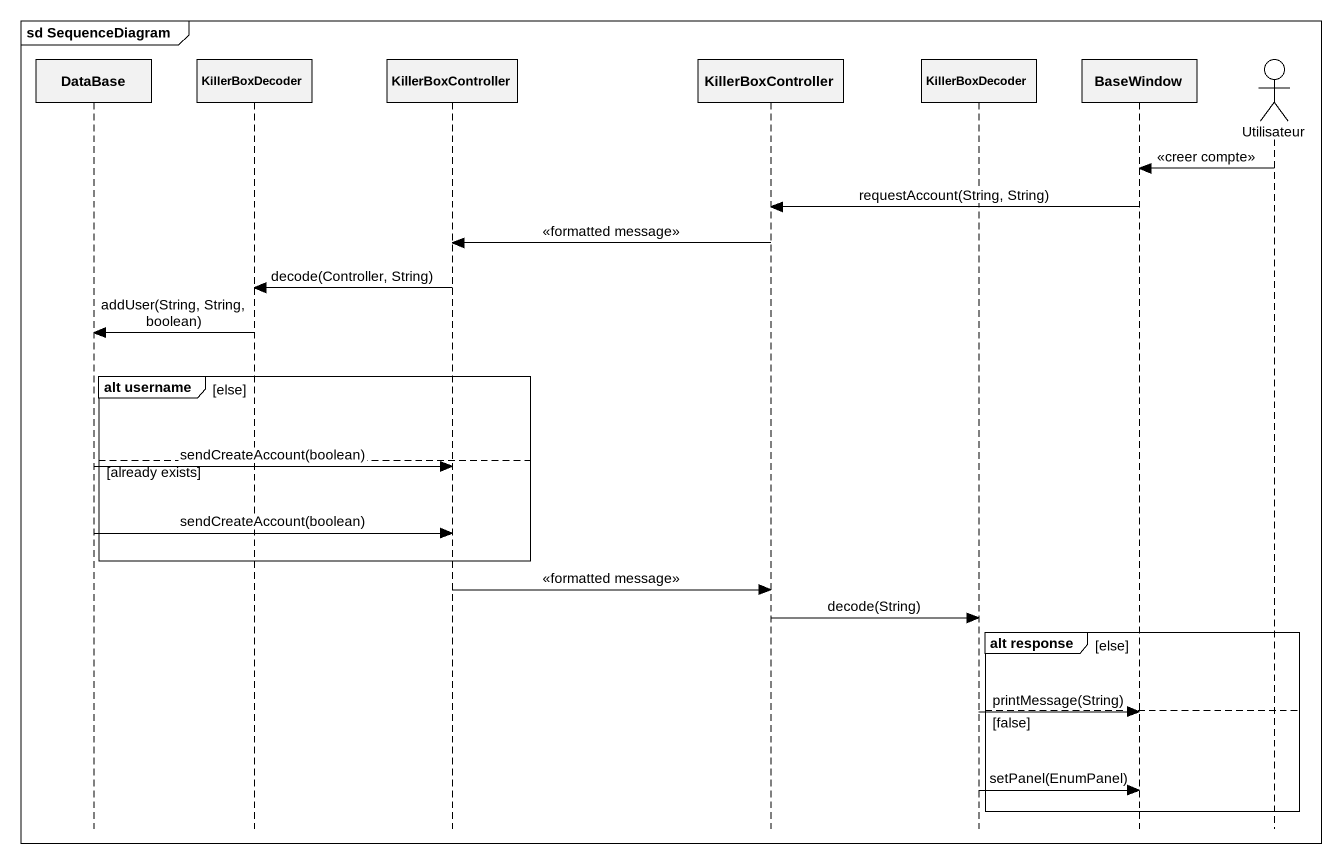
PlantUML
@startuml
mainframe sd SequenceDiagram
hide footbox
participant "DataBase" as DataBase_
participant KillerBoxDecoder
participant KillerBoxController
participant "KillerBoxController" as KillerBoxController_2
participant "KillerBoxDecoder" as KillerBoxDecoder_2
participant BaseWindow
actor Utilisateur

Utilisateur -> BaseWindow : <<creer compte>>
BaseWindow -> KillerBoxController_2 : requestAccount(String, String)
KillerBoxController_2 -> KillerBoxController : <<formatted message>>
KillerBoxController -> KillerBoxDecoder : decode(Controller, String)
KillerBoxDecoder -> DataBase_ : addUser(String, String, boolean)
group alt username [else]
else already exists
  DataBase_ -> KillerBoxController : sendCreateAccount(boolean)
  DataBase_ -> KillerBoxController : sendCreateAccount(boolean)
end
KillerBoxController -> KillerBoxController_2 : <<formatted message>>
KillerBoxController_2 -> KillerBoxDecoder_2 : decode(String)
group alt response [else]
else false
  KillerBoxDecoder_2 -> BaseWindow : printMessage(String)
  KillerBoxDecoder_2 -> BaseWindow : setPanel(EnumPanel)
end
@enduml
